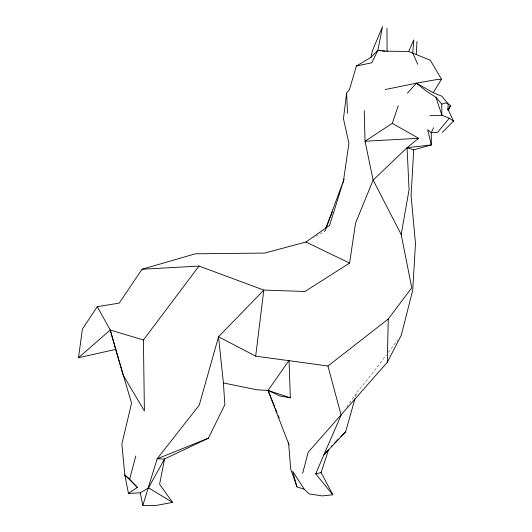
<?xml version="1.0" encoding="UTF-8"?>
<svg xmlns="http://www.w3.org/2000/svg" width="532" height="532" viewBox="0 0 532 532"><rect width="100%" height="100%" fill="white"/><g stroke="black" fill="none" stroke-linecap="round" stroke-linejoin="round"><path stroke-width="0.4" stroke-dasharray="2.66 2" d="M355.516 396.766L356.639 392.769L373.058 372.453L386.412 354.877M325.398 229.631L324.826 231.187L313.621 237.605M325.424 229.638L324.826 231.187L326.402 229.265M346.764 407.027L356.639 392.769M388.387 352.277L397.783 339.908"/><path stroke-width="0.8" d="M302.661 473.281L308.148 452.286L387.309 362.259L388.24 319.027L411.775 287.799L401.175 234.492L373.138 180.069L365.038 141.233L364.247 110.623M385.248 89.529L416.376 83.178L433.221 92.648L441.533 79.228L430.275 60.236L416.277 54.55L416.962 41.483M433.633 127.753L431.272 132.707L431.312 144.917L413.716 149.844L411.083 195.477L415.485 243.656L412.706 290.332L401.241 335.353L387.309 362.259M442.205 132.455L453.51 121.143L448.529 110.41L447.751 109.698L448.323 103.92L441.713 96.172L433.221 92.648M388.24 319.027L327.951 366.016L255.686 356.134L263.792 290.066L199.028 266.067L142.057 269.245L119.181 303.12L97.276 306.671L82.394 329.095L78.49 357.71L115.717 349.391L131.557 403.223L121.875 443.994L124.807 474.97L128.451 493.397L140.282 492.825L148.528 487.837L164.541 458.976L208.398 438.182L224.856 404.732L223.4 382.954L218.532 336.789L263.792 290.066L304.969 291.489L349.571 263.067L355.569 223.081L373.138 180.069L407.073 147.716L418.664 138.293L392.284 123.351L365.038 141.233L418.664 138.293M370.91 57.376L372.44 50.72L382.528 26.6L377.846 50.4L370.91 57.376L356.413 65.995L349.471 89.489L346.605 93.107L343.453 118.636L348.932 143.394L343.246 182.396M401.175 234.492L409.061 189.705L407.073 147.716L431.312 144.917L427.662 129.728L431.272 132.707L437.597 132.288L449.281 118.217L453.51 121.143M128.451 493.397L137.342 487.438L129.655 479.093L135.786 456.017M304.304 489.28L296.956 486.88L292.713 471.292L304.304 489.28L309.139 493.876L322.186 495.917L332.819 494.78L315.735 473.852L323.808 454.96L345.614 431.904L355.063 398.362M208.398 438.182L157.159 458.817L164.541 458.976L159.6 484.26L172.581 502.414L156.381 505.4L142.822 505.4L157.159 458.817L199.254 405.105L218.532 336.789L255.686 356.134M332.819 494.78L321.089 472.576L328.656 449.513M392.284 123.351L398.288 105.702M325.684 228.853L344.064 179.111L329.554 225.422L305.927 242.02L264.69 253.079L195.304 253.804L142.057 269.245M325.724 228.866L332.354 211.876M448.529 110.41L450.651 105.403L445.464 102.842L441.76 104.099L435.961 97.309L425.454 90.5L416.376 83.178L407.392 93.147M356.413 65.995L371.788 62.776L377.846 50.4L387.509 51.185L408.689 51.471L413.796 39.84L412.739 52.874L417.7 64.292M447.751 109.698L450.651 105.403M97.276 306.671L110.244 330.026L123.165 375.173L144.405 410.963L143.407 339.981L199.028 266.067M327.38 450.611L323.808 454.96L341.118 415.173L327.951 366.016M331.21 446.421L332.36 445.264M334.089 443.522L338.126 439.452M341.005 436.553L345.614 431.904M78.49 357.71L110.244 330.026L143.407 339.981M315.735 473.852L321.089 472.576M416.376 83.178L436.998 79.527L441.533 79.228M429.869 115.717L441.859 115.225L449.281 118.217M377.846 50.4L380.925 50.799M382.461 50.999L384.769 51.298M289.022 444.872L268.048 390.428L289.042 360.383L290.326 397.783L279.985 396.007L268.048 390.428L256.923 389.783L223.4 382.954M407.073 147.716L413.716 149.844M290.326 397.783L268.048 390.428L274.845 407.266M408.689 51.471L416.277 54.55M305.927 242.02L349.571 263.067M148.528 487.837L172.581 502.414M129.655 479.093L124.807 474.97L137.342 487.438M275.463 408.802L277.012 412.626M278.249 415.692L279.174 417.986M296.956 486.88L290.718 469.171L288.577 442.564M435.961 97.309L441.859 115.225L441.76 104.099M110.244 330.026L115.717 349.391M140.282 492.825L142.822 505.4M346.605 93.107L347.556 113.243M386.977 28.409L387.077 51.597"/></g></svg>
